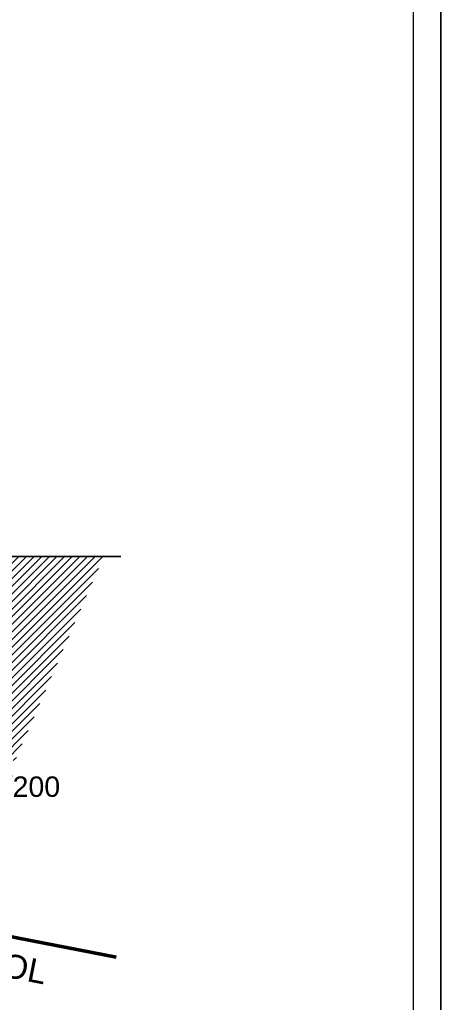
# Model space of a CAD drawing. Header units: millimetres. Extents: x 7519 to 33116, y -1769 to 3101.
# Drawn here: x 11888 to 12207, y 1528 to 2251 of the extents above; entities that cross this region are included whole.
import ezdxf

# ---------------------------------------------------------------- set-up
doc = ezdxf.new("R2010")
doc.units = ezdxf.units.MM
for name, color, linetype, lineweight in [('BEYAN_YAZI', 4, 'Continuous', 0), ('iç ölçü x', 20, 'Continuous', 9), ('KÜTÜPHANE', 34, 'Continuous', 30)]:
    doc.layers.add(name, color=color, linetype=linetype, lineweight=lineweight)
doc.layers.add('kapı pen', color=4, linetype='Continuous')
doc.styles.get("Standard").update_dxf_attribs({"font": 'arial.ttf'})

msp = doc.modelspace()

# ---------------------------------------------------------------- hatches: boundary and pattern name
at = {"layer": 'iç ölçü x'}
h = msp.add_hatch(dxfattribs=at)
h.set_pattern_fill('ANSI31', color=256, scale=1.25)
h.set_pattern_definition([(45, (5011.5052, 1524.2584), (-2.80633, 2.80633), [])])
h.paths.add_polyline_path([(11949.859, 1855.95), (11730.831, 1855.95), (11730.831, 1845.2), (11878.5, 1845.2), (11878.5, 1746.7), (11691.991, 1746.7), (11691.991, 1717.95), (11642.239, 1717.95), (11642.239, 1746.7), (11547.352, 1746.7), (11547.352, 1705.996), (11884.845, 1705.996)])
h.paths.add_polyline_path([(11771.339, 1849.185), (11878.382, 1849.185), (11878.382, 1855.972), (11771.339, 1855.972)], flags=9)

# ---------------------------------------------------------------- linework, layer by layer
for points in [[(10636.474, 684.072), (12197.485, 684.072), (12197.485, 3100.74), (10636.474, 3100.74)], [(12197.485, 684.072), (13758.496, 684.072), (13758.496, 3100.74), (12197.485, 3100.74)], [(10656.474, 704.072), (12177.485, 704.072), (12177.485, 3080.74), (10656.474, 3080.74)]]:
    msp.add_lwpolyline(points, close=True, dxfattribs=at)
at = {"layer": 'kapı pen', "lineweight": 50}
msp.add_line((11959.166, 1561.622), (11315.791, 1685.587), dxfattribs=at)
at = {"layer": 'KÜTÜPHANE', "const_width": 1.25}
msp.add_lwpolyline([(11729.081, 1855.95), (11962.572, 1855.95)], dxfattribs=at)

# ---------------------------------------------------------------- texts
at = {"layer": 'BEYAN_YAZI'}
msp.add_text('ASFALT YOL', height=17.5143, rotation=348.872388, dxfattribs=at).set_placement((11760.698, 1569.991))
at = {"layer": 'iç ölçü x'}
msp.add_text('B - B  KESİTİ  ÖLÇEK : 1/200', height=15, dxfattribs=at).set_placement((11640.796, 1679.321))

doc.saveas('drawing.dxf')
